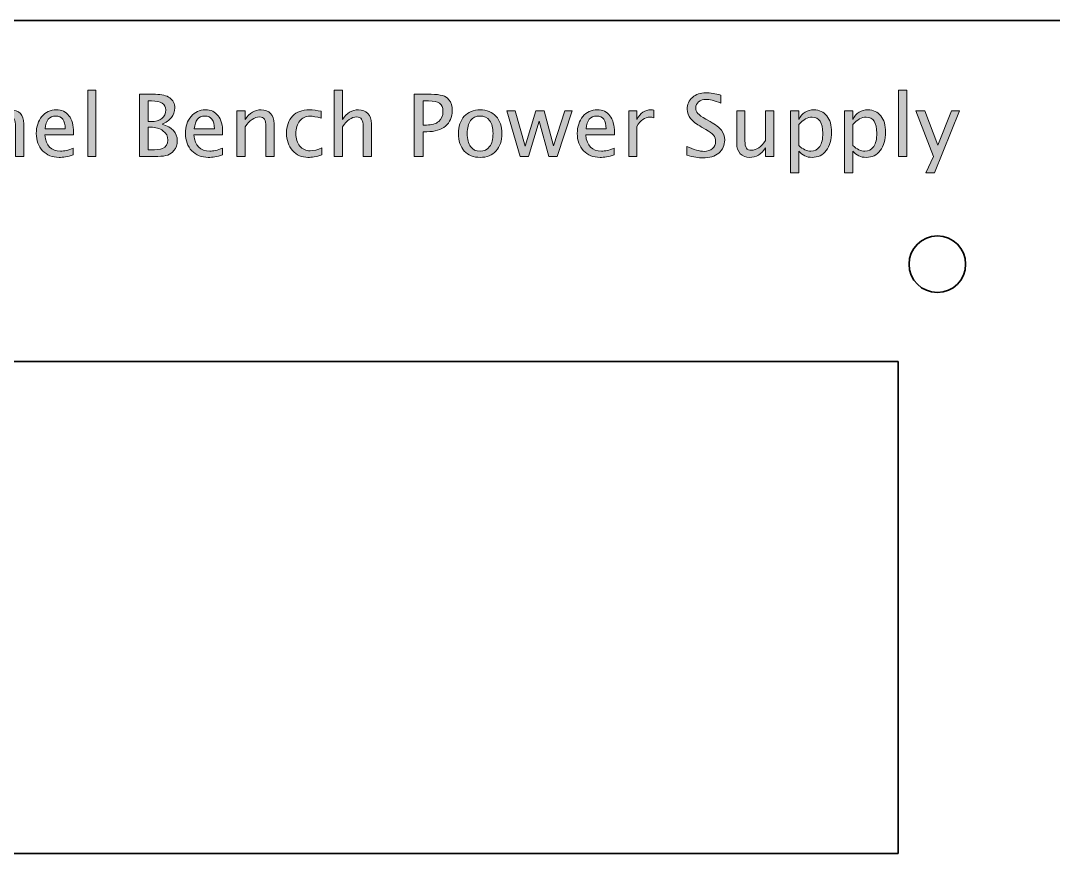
# Model space of a CAD drawing. Header units: inches. Extents: x 4 to 816, y 71 to 806.
# Drawn here: x 222.05 to 270.88, y 675.42 to 715.16 of the extents above; entities that cross this region are included whole.
import ezdxf

# ---------------------------------------------------------------- set-up
doc = ezdxf.new("R2010")
doc.units = ezdxf.units.IN
doc.header["$MEASUREMENT"] = 0
doc.layers.add('Layer 1', color=7, linetype='Continuous')

# ---------------------------------------------------------------- blocks, each defined once
blk = doc.blocks.new('block 4')
at = {"layer": 'Layer 1', "color": 240, "lineweight": 35, "true_color": 0xed1c24}
blk.add_lwpolyline([(263.538, 675.801), (195.185, 675.801), (195.185, 699.048), (263.538, 699.048), (263.538, 675.801)], dxfattribs=at)
blk = doc.blocks.new('block 7')
at = {"layer": 'Layer 1', "color": 240, "lineweight": 35, "true_color": 0xed1c24}
blk.add_open_spline([(266.73, 703.649), (266.73, 702.911), (266.131, 702.312), (265.393, 702.312), (264.654, 702.312), (264.055, 702.911), (264.055, 703.649), (264.055, 704.388), (264.654, 704.987), (265.393, 704.987), (266.131, 704.987), (266.73, 704.388), (266.73, 703.649)], degree=3, knots=[0, 0, 0, 0, 1, 1, 1, 2, 2, 2, 3, 3, 3, 4, 4, 4, 4], dxfattribs=at)
blk = doc.blocks.new('block 9')
at = {"layer": 'Layer 1', "color": 240, "lineweight": 35, "true_color": 0xed1c24}
blk.add_lwpolyline([(23.165, 715.165), (406.63, 715.165), (406.63, 588.621), (23.165, 588.621)], dxfattribs=at)
blk = doc.blocks.new('block 303')
at = {"layer": 'Layer 1', "true_color": 0x231f20}
h = blk.add_hatch(color=250, dxfattribs=at)
h.dxf.hatch_style = 2
h.paths.add_polyline_path([(225.222, 708.749), (225.222, 711.878), (225.613, 711.878), (225.613, 708.749)])
h = blk.add_hatch(color=250, dxfattribs=at)
h.dxf.hatch_style = 2
edge = h.paths.add_edge_path()
edge.add_spline(control_points=[(227.668, 708.749), (227.668, 708.749), (227.668, 711.682), (227.668, 711.682), (227.668, 711.682), (228.429, 711.682), (228.429, 711.682), (228.722, 711.682), (228.947, 711.627), (229.104, 711.516), (229.26, 711.405), (229.338, 711.245), (229.338, 711.036), (229.338, 710.867), (229.286, 710.716), (229.182, 710.584), (229.077, 710.452), (228.929, 710.35), (228.736, 710.277), (229.215, 710.13), (229.455, 709.866), (229.455, 709.482), (229.455, 709.311), (229.402, 709.158), (229.297, 709.025), (229.216, 708.923), (229.119, 708.852), (229.005, 708.811), (228.892, 708.77), (228.734, 708.749), (228.532, 708.749), (228.532, 708.749), (227.668, 708.749), (227.668, 708.749)], knot_values=[0, 0, 0, 0, 1, 1, 1, 2, 2, 2, 3, 3, 3, 4, 4, 4, 5, 5, 5, 6, 6, 6, 7, 7, 7, 8, 8, 8, 9, 9, 9, 10, 10, 10, 11, 11, 11, 11], degree=3, periodic=1)
edge = h.paths.add_edge_path()
edge.add_spline(control_points=[(228.08, 710.394), (228.08, 710.394), (228.213, 710.394), (228.213, 710.394), (228.436, 710.394), (228.608, 710.442), (228.73, 710.537), (228.851, 710.632), (228.912, 710.767), (228.912, 710.943), (228.912, 711.228), (228.689, 711.371), (228.242, 711.371), (228.242, 711.371), (228.08, 711.371), (228.08, 711.371), (228.08, 711.371), (228.08, 710.394), (228.08, 710.394)], knot_values=[0, 0, 0, 0, 1, 1, 1, 2, 2, 2, 3, 3, 3, 4, 4, 4, 5, 5, 5, 6, 6, 6, 6], degree=3, periodic=1)
edge = h.paths.add_edge_path()
edge.add_spline(control_points=[(228.08, 709.06), (228.08, 709.06), (228.165, 709.06), (228.165, 709.06), (228.47, 709.06), (228.667, 709.08), (228.756, 709.118), (228.928, 709.191), (229.013, 709.325), (229.013, 709.522), (229.013, 709.696), (228.936, 709.841), (228.78, 709.957), (228.624, 710.073), (228.43, 710.13), (228.197, 710.13), (228.197, 710.13), (228.08, 710.13), (228.08, 710.13), (228.08, 710.13), (228.08, 709.06), (228.08, 709.06)], knot_values=[0, 0, 0, 0, 1, 1, 1, 2, 2, 2, 3, 3, 3, 4, 4, 4, 5, 5, 5, 6, 6, 6, 7, 7, 7, 7], degree=3, periodic=1)
h = blk.add_hatch(color=250, dxfattribs=at)
h.dxf.hatch_style = 2
edge = h.paths.add_edge_path()
edge.add_spline(control_points=[(236.872, 708.749), (236.872, 708.749), (236.872, 711.878), (236.872, 711.878), (236.872, 711.878), (237.263, 711.878), (237.263, 711.878), (237.263, 711.878), (237.263, 710.497), (237.263, 710.497), (237.469, 710.798), (237.721, 710.949), (238.02, 710.949), (238.207, 710.949), (238.356, 710.89), (238.467, 710.772), (238.577, 710.653), (238.632, 710.495), (238.632, 710.295), (238.632, 710.295), (238.632, 708.749), (238.632, 708.749), (238.632, 708.749), (238.242, 708.749), (238.242, 708.749), (238.242, 708.749), (238.242, 710.168), (238.242, 710.168), (238.242, 710.328), (238.218, 710.442), (238.171, 710.51), (238.124, 710.578), (238.047, 710.612), (237.938, 710.612), (237.699, 710.612), (237.474, 710.455), (237.263, 710.143), (237.263, 710.143), (237.263, 708.749), (237.263, 708.749), (237.263, 708.749), (236.872, 708.749), (236.872, 708.749)], knot_values=[0, 0, 0, 0, 1, 1, 1, 2, 2, 2, 3, 3, 3, 4, 4, 4, 5, 5, 5, 6, 6, 6, 7, 7, 7, 8, 8, 8, 9, 9, 9, 10, 10, 10, 11, 11, 11, 12, 12, 12, 13, 13, 13, 14, 14, 14, 14], degree=3, periodic=1)
h = blk.add_hatch(color=250, dxfattribs=at)
h.dxf.hatch_style = 2
edge = h.paths.add_edge_path()
edge.add_spline(control_points=[(240.663, 708.749), (240.663, 708.749), (240.663, 711.682), (240.663, 711.682), (240.663, 711.682), (241.462, 711.682), (241.462, 711.682), (241.692, 711.682), (241.869, 711.663), (241.994, 711.626), (242.119, 711.588), (242.221, 711.522), (242.3, 711.427), (242.404, 711.301), (242.457, 711.13), (242.457, 710.913), (242.457, 710.601), (242.351, 710.357), (242.14, 710.18), (241.928, 710.003), (241.635, 709.914), (241.26, 709.914), (241.26, 709.914), (241.075, 709.914), (241.075, 709.914), (241.075, 709.914), (241.075, 708.749), (241.075, 708.749), (241.075, 708.749), (240.663, 708.749), (240.663, 708.749)], knot_values=[0, 0, 0, 0, 1, 1, 1, 2, 2, 2, 3, 3, 3, 4, 4, 4, 5, 5, 5, 6, 6, 6, 7, 7, 7, 8, 8, 8, 9, 9, 9, 10, 10, 10, 10], degree=3, periodic=1)
edge = h.paths.add_edge_path()
edge.add_spline(control_points=[(241.075, 710.23), (241.075, 710.23), (241.244, 710.23), (241.244, 710.23), (241.491, 710.23), (241.682, 710.287), (241.817, 710.4), (241.951, 710.514), (242.019, 710.675), (242.019, 710.884), (242.019, 711.058), (241.965, 711.183), (241.859, 711.258), (241.753, 711.333), (241.577, 711.371), (241.331, 711.371), (241.331, 711.371), (241.075, 711.371), (241.075, 711.371), (241.075, 711.371), (241.075, 710.23), (241.075, 710.23)], knot_values=[0, 0, 0, 0, 1, 1, 1, 2, 2, 2, 3, 3, 3, 4, 4, 4, 5, 5, 5, 6, 6, 6, 7, 7, 7, 7], degree=3, periodic=1)
h = blk.add_hatch(color=250, dxfattribs=at)
h.dxf.hatch_style = 2
edge = h.paths.add_edge_path()
edge.add_spline(control_points=[(253.551, 708.805), (253.551, 708.805), (253.551, 709.217), (253.551, 709.217), (253.882, 709.064), (254.154, 708.987), (254.368, 708.987), (254.53, 708.987), (254.661, 709.03), (254.761, 709.117), (254.861, 709.203), (254.911, 709.316), (254.911, 709.455), (254.911, 709.57), (254.878, 709.667), (254.813, 709.748), (254.747, 709.829), (254.627, 709.919), (254.451, 710.017), (254.451, 710.017), (254.249, 710.135), (254.249, 710.135), (253.999, 710.277), (253.823, 710.412), (253.721, 710.538), (253.619, 710.664), (253.567, 710.81), (253.567, 710.977), (253.567, 711.204), (253.649, 711.39), (253.813, 711.536), (253.977, 711.682), (254.186, 711.756), (254.439, 711.756), (254.665, 711.756), (254.904, 711.718), (255.155, 711.643), (255.155, 711.643), (255.155, 711.262), (255.155, 711.262), (254.845, 711.383), (254.615, 711.444), (254.463, 711.444), (254.319, 711.444), (254.2, 711.406), (254.106, 711.329), (254.013, 711.253), (253.966, 711.156), (253.966, 711.04), (253.966, 710.942), (254, 710.856), (254.069, 710.781), (254.137, 710.705), (254.263, 710.615), (254.445, 710.511), (254.445, 710.511), (254.655, 710.392), (254.655, 710.392), (254.909, 710.248), (255.086, 710.112), (255.186, 709.984), (255.287, 709.856), (255.337, 709.702), (255.337, 709.522), (255.337, 709.267), (255.243, 709.062), (255.056, 708.908), (254.868, 708.753), (254.619, 708.676), (254.309, 708.676), (254.11, 708.676), (253.858, 708.719), (253.551, 708.805)], knot_values=[0, 0, 0, 0, 1, 1, 1, 2, 2, 2, 3, 3, 3, 4, 4, 4, 5, 5, 5, 6, 6, 6, 7, 7, 7, 8, 8, 8, 9, 9, 9, 10, 10, 10, 11, 11, 11, 12, 12, 12, 13, 13, 13, 14, 14, 14, 15, 15, 15, 16, 16, 16, 17, 17, 17, 18, 18, 18, 19, 19, 19, 20, 20, 20, 21, 21, 21, 22, 22, 22, 23, 23, 23, 24, 24, 24, 24], degree=3, periodic=1)
h = blk.add_hatch(color=250, dxfattribs=at)
h.dxf.hatch_style = 2
h.paths.add_polyline_path([(263.557, 708.749), (263.557, 711.878), (263.947, 711.878), (263.947, 708.749)])
h = blk.add_hatch(color=250, dxfattribs=at)
h.dxf.hatch_style = 2
edge = h.paths.add_edge_path()
edge.add_spline(control_points=[(220.443, 708.749), (220.443, 708.749), (220.443, 710.901), (220.443, 710.901), (220.443, 710.901), (220.833, 710.901), (220.833, 710.901), (220.833, 710.901), (220.833, 710.497), (220.833, 710.497), (221.039, 710.798), (221.292, 710.949), (221.59, 710.949), (221.778, 710.949), (221.927, 710.89), (222.037, 710.772), (222.147, 710.653), (222.202, 710.495), (222.202, 710.295), (222.202, 710.295), (222.202, 708.749), (222.202, 708.749), (222.202, 708.749), (221.812, 708.749), (221.812, 708.749), (221.812, 708.749), (221.812, 710.168), (221.812, 710.168), (221.812, 710.328), (221.789, 710.442), (221.742, 710.51), (221.695, 710.578), (221.617, 710.612), (221.509, 710.612), (221.27, 710.612), (221.045, 710.455), (220.833, 710.143), (220.833, 710.143), (220.833, 708.749), (220.833, 708.749), (220.833, 708.749), (220.443, 708.749), (220.443, 708.749)], knot_values=[0, 0, 0, 0, 1, 1, 1, 2, 2, 2, 3, 3, 3, 4, 4, 4, 5, 5, 5, 6, 6, 6, 7, 7, 7, 8, 8, 8, 9, 9, 9, 10, 10, 10, 11, 11, 11, 12, 12, 12, 13, 13, 13, 14, 14, 14, 14], degree=3, periodic=1)
h = blk.add_hatch(color=250, dxfattribs=at)
h.dxf.hatch_style = 2
edge = h.paths.add_edge_path()
edge.add_spline(control_points=[(224.539, 708.819), (224.277, 708.739), (224.053, 708.7), (223.867, 708.7), (223.549, 708.7), (223.29, 708.805), (223.09, 709.016), (222.891, 709.226), (222.791, 709.499), (222.791, 709.834), (222.791, 710.16), (222.879, 710.427), (223.056, 710.636), (223.232, 710.845), (223.458, 710.949), (223.732, 710.949), (223.993, 710.949), (224.194, 710.856), (224.336, 710.671), (224.478, 710.485), (224.549, 710.222), (224.549, 709.881), (224.549, 709.881), (224.547, 709.762), (224.547, 709.762), (224.547, 709.762), (223.189, 709.762), (223.189, 709.762), (223.246, 709.252), (223.496, 708.997), (223.94, 708.997), (224.103, 708.997), (224.302, 709.041), (224.539, 709.13), (224.539, 709.13), (224.539, 708.819), (224.539, 708.819)], knot_values=[0, 0, 0, 0, 1, 1, 1, 2, 2, 2, 3, 3, 3, 4, 4, 4, 5, 5, 5, 6, 6, 6, 7, 7, 7, 8, 8, 8, 9, 9, 9, 10, 10, 10, 11, 11, 11, 12, 12, 12, 12], degree=3, periodic=1)
edge = h.paths.add_edge_path()
edge.add_spline(control_points=[(223.207, 710.055), (223.207, 710.055), (224.156, 710.055), (224.156, 710.055), (224.156, 710.455), (224.007, 710.656), (223.708, 710.656), (223.409, 710.656), (223.241, 710.455), (223.207, 710.055)], knot_values=[0, 0, 0, 0, 1, 1, 1, 2, 2, 2, 3, 3, 3, 3], degree=3, periodic=1)
h = blk.add_hatch(color=250, dxfattribs=at)
h.dxf.hatch_style = 2
edge = h.paths.add_edge_path()
edge.add_spline(control_points=[(231.591, 708.819), (231.33, 708.739), (231.106, 708.7), (230.92, 708.7), (230.601, 708.7), (230.342, 708.805), (230.143, 709.016), (229.943, 709.226), (229.844, 709.499), (229.844, 709.834), (229.844, 710.16), (229.932, 710.427), (230.108, 710.636), (230.284, 710.845), (230.51, 710.949), (230.785, 710.949), (231.045, 710.949), (231.246, 710.856), (231.388, 710.671), (231.53, 710.485), (231.601, 710.222), (231.601, 709.881), (231.601, 709.881), (231.599, 709.762), (231.599, 709.762), (231.599, 709.762), (230.242, 709.762), (230.242, 709.762), (230.299, 709.252), (230.549, 708.997), (230.993, 708.997), (231.155, 708.997), (231.355, 709.041), (231.591, 709.13), (231.591, 709.13), (231.591, 708.819), (231.591, 708.819)], knot_values=[0, 0, 0, 0, 1, 1, 1, 2, 2, 2, 3, 3, 3, 4, 4, 4, 5, 5, 5, 6, 6, 6, 7, 7, 7, 8, 8, 8, 9, 9, 9, 10, 10, 10, 11, 11, 11, 12, 12, 12, 12], degree=3, periodic=1)
edge = h.paths.add_edge_path()
edge.add_spline(control_points=[(230.26, 710.055), (230.26, 710.055), (231.209, 710.055), (231.209, 710.055), (231.209, 710.455), (231.059, 710.656), (230.761, 710.656), (230.461, 710.656), (230.294, 710.455), (230.26, 710.055)], knot_values=[0, 0, 0, 0, 1, 1, 1, 2, 2, 2, 3, 3, 3, 3], degree=3, periodic=1)
h = blk.add_hatch(color=250, dxfattribs=at)
h.dxf.hatch_style = 2
edge = h.paths.add_edge_path()
edge.add_spline(control_points=[(232.275, 708.749), (232.275, 708.749), (232.275, 710.901), (232.275, 710.901), (232.275, 710.901), (232.665, 710.901), (232.665, 710.901), (232.665, 710.901), (232.665, 710.497), (232.665, 710.497), (232.871, 710.798), (233.124, 710.949), (233.422, 710.949), (233.61, 710.949), (233.759, 710.89), (233.869, 710.772), (233.979, 710.653), (234.035, 710.495), (234.035, 710.295), (234.035, 710.295), (234.035, 708.749), (234.035, 708.749), (234.035, 708.749), (233.644, 708.749), (233.644, 708.749), (233.644, 708.749), (233.644, 710.168), (233.644, 710.168), (233.644, 710.328), (233.621, 710.442), (233.574, 710.51), (233.527, 710.578), (233.449, 710.612), (233.341, 710.612), (233.102, 710.612), (232.877, 710.455), (232.665, 710.143), (232.665, 710.143), (232.665, 708.749), (232.665, 708.749), (232.665, 708.749), (232.275, 708.749), (232.275, 708.749)], knot_values=[0, 0, 0, 0, 1, 1, 1, 2, 2, 2, 3, 3, 3, 4, 4, 4, 5, 5, 5, 6, 6, 6, 7, 7, 7, 8, 8, 8, 9, 9, 9, 10, 10, 10, 11, 11, 11, 12, 12, 12, 13, 13, 13, 14, 14, 14, 14], degree=3, periodic=1)
h = blk.add_hatch(color=250, dxfattribs=at)
h.dxf.hatch_style = 2
edge = h.paths.add_edge_path()
edge.add_spline(control_points=[(236.288, 708.815), (236.035, 708.738), (235.817, 708.7), (235.634, 708.7), (235.343, 708.7), (235.102, 708.808), (234.911, 709.023), (234.719, 709.238), (234.623, 709.51), (234.623, 709.837), (234.623, 710.187), (234.718, 710.46), (234.908, 710.656), (235.097, 710.851), (235.362, 710.949), (235.701, 710.949), (235.869, 710.949), (236.057, 710.926), (236.264, 710.879), (236.264, 710.879), (236.264, 710.552), (236.264, 710.552), (236.044, 710.617), (235.864, 710.65), (235.726, 710.65), (235.525, 710.65), (235.365, 710.575), (235.245, 710.425), (235.125, 710.275), (235.065, 710.075), (235.065, 709.825), (235.065, 709.584), (235.127, 709.388), (235.251, 709.239), (235.375, 709.089), (235.537, 709.015), (235.738, 709.015), (235.916, 709.015), (236.099, 709.06), (236.288, 709.152), (236.288, 709.152), (236.288, 708.815), (236.288, 708.815)], knot_values=[0, 0, 0, 0, 1, 1, 1, 2, 2, 2, 3, 3, 3, 4, 4, 4, 5, 5, 5, 6, 6, 6, 7, 7, 7, 8, 8, 8, 9, 9, 9, 10, 10, 10, 11, 11, 11, 12, 12, 12, 13, 13, 13, 14, 14, 14, 14], degree=3, periodic=1)
h = blk.add_hatch(color=250, dxfattribs=at)
h.dxf.hatch_style = 2
edge = h.paths.add_edge_path()
edge.add_spline(control_points=[(243.774, 708.7), (243.459, 708.7), (243.209, 708.801), (243.024, 709.003), (242.84, 709.205), (242.748, 709.479), (242.748, 709.825), (242.748, 710.171), (242.84, 710.445), (243.024, 710.647), (243.209, 710.848), (243.459, 710.949), (243.774, 710.949), (244.09, 710.949), (244.34, 710.848), (244.524, 710.647), (244.709, 710.445), (244.801, 710.171), (244.801, 709.825), (244.801, 709.479), (244.709, 709.205), (244.524, 709.003), (244.34, 708.801), (244.09, 708.7), (243.774, 708.7)], knot_values=[0, 0, 0, 0, 1, 1, 1, 2, 2, 2, 3, 3, 3, 4, 4, 4, 5, 5, 5, 6, 6, 6, 7, 7, 7, 8, 8, 8, 8], degree=3, periodic=1)
edge = h.paths.add_edge_path()
edge.add_spline(control_points=[(243.773, 708.993), (243.967, 708.993), (244.118, 709.066), (244.224, 709.211), (244.331, 709.356), (244.385, 709.561), (244.385, 709.825), (244.385, 710.089), (244.331, 710.294), (244.224, 710.439), (244.118, 710.583), (243.967, 710.656), (243.773, 710.656), (243.579, 710.656), (243.429, 710.583), (243.323, 710.439), (243.217, 710.294), (243.164, 710.089), (243.164, 709.825), (243.164, 709.561), (243.217, 709.356), (243.323, 709.211), (243.429, 709.066), (243.579, 708.993), (243.773, 708.993)], knot_values=[0, 0, 0, 0, 1, 1, 1, 2, 2, 2, 3, 3, 3, 4, 4, 4, 5, 5, 5, 6, 6, 6, 7, 7, 7, 8, 8, 8, 8], degree=3, periodic=1)
h = blk.add_hatch(color=250, dxfattribs=at)
h.dxf.hatch_style = 2
edge = h.paths.add_edge_path()
edge.add_spline(control_points=[(250.115, 708.819), (249.854, 708.739), (249.63, 708.7), (249.444, 708.7), (249.125, 708.7), (248.866, 708.805), (248.667, 709.016), (248.467, 709.226), (248.368, 709.499), (248.368, 709.834), (248.368, 710.16), (248.456, 710.427), (248.632, 710.636), (248.809, 710.845), (249.034, 710.949), (249.309, 710.949), (249.569, 710.949), (249.77, 710.856), (249.912, 710.671), (250.054, 710.485), (250.125, 710.222), (250.125, 709.881), (250.125, 709.881), (250.123, 709.762), (250.123, 709.762), (250.123, 709.762), (248.766, 709.762), (248.766, 709.762), (248.823, 709.252), (249.073, 708.997), (249.517, 708.997), (249.68, 708.997), (249.879, 709.041), (250.115, 709.13), (250.115, 709.13), (250.115, 708.819), (250.115, 708.819)], knot_values=[0, 0, 0, 0, 1, 1, 1, 2, 2, 2, 3, 3, 3, 4, 4, 4, 5, 5, 5, 6, 6, 6, 7, 7, 7, 8, 8, 8, 9, 9, 9, 10, 10, 10, 11, 11, 11, 12, 12, 12, 12], degree=3, periodic=1)
edge = h.paths.add_edge_path()
edge.add_spline(control_points=[(248.784, 710.055), (248.784, 710.055), (249.733, 710.055), (249.733, 710.055), (249.733, 710.455), (249.584, 710.656), (249.285, 710.656), (248.985, 710.656), (248.818, 710.455), (248.784, 710.055)], knot_values=[0, 0, 0, 0, 1, 1, 1, 2, 2, 2, 3, 3, 3, 3], degree=3, periodic=1)
h = blk.add_hatch(color=250, dxfattribs=at)
h.dxf.hatch_style = 2
edge = h.paths.add_edge_path()
edge.add_spline(control_points=[(250.799, 708.749), (250.799, 708.749), (250.799, 710.901), (250.799, 710.901), (250.799, 710.901), (251.189, 710.901), (251.189, 710.901), (251.189, 710.901), (251.189, 710.497), (251.189, 710.497), (251.344, 710.798), (251.569, 710.949), (251.863, 710.949), (251.903, 710.949), (251.944, 710.946), (251.988, 710.939), (251.988, 710.939), (251.988, 710.572), (251.988, 710.572), (251.921, 710.595), (251.861, 710.606), (251.81, 710.606), (251.563, 710.606), (251.356, 710.459), (251.189, 710.167), (251.189, 710.167), (251.189, 708.749), (251.189, 708.749), (251.189, 708.749), (250.799, 708.749), (250.799, 708.749)], knot_values=[0, 0, 0, 0, 1, 1, 1, 2, 2, 2, 3, 3, 3, 4, 4, 4, 5, 5, 5, 6, 6, 6, 7, 7, 7, 8, 8, 8, 9, 9, 9, 10, 10, 10, 10], degree=3, periodic=1)
h = blk.add_hatch(color=250, dxfattribs=at)
h.dxf.hatch_style = 2
edge = h.paths.add_edge_path()
edge.add_spline(control_points=[(258.448, 707.967), (258.448, 707.967), (258.448, 710.901), (258.448, 710.901), (258.448, 710.901), (258.839, 710.901), (258.839, 710.901), (258.839, 710.901), (258.839, 710.497), (258.839, 710.497), (258.998, 710.798), (259.238, 710.949), (259.558, 710.949), (259.817, 710.949), (260.021, 710.854), (260.169, 710.665), (260.318, 710.477), (260.392, 710.218), (260.392, 709.891), (260.392, 709.534), (260.308, 709.246), (260.14, 709.028), (259.971, 708.809), (259.749, 708.7), (259.475, 708.7), (259.22, 708.7), (259.008, 708.798), (258.839, 708.993), (258.839, 708.993), (258.839, 707.967), (258.839, 707.967), (258.839, 707.967), (258.448, 707.967), (258.448, 707.967)], knot_values=[0, 0, 0, 0, 1, 1, 1, 2, 2, 2, 3, 3, 3, 4, 4, 4, 5, 5, 5, 6, 6, 6, 7, 7, 7, 8, 8, 8, 9, 9, 9, 10, 10, 10, 11, 11, 11, 11], degree=3, periodic=1)
edge = h.paths.add_edge_path()
edge.add_spline(control_points=[(258.839, 709.262), (259.039, 709.083), (259.231, 708.993), (259.413, 708.993), (259.593, 708.993), (259.732, 709.068), (259.829, 709.218), (259.927, 709.367), (259.976, 709.578), (259.976, 709.85), (259.976, 710.354), (259.81, 710.606), (259.477, 710.606), (259.259, 710.606), (259.046, 710.488), (258.839, 710.252), (258.839, 710.252), (258.839, 709.262), (258.839, 709.262)], knot_values=[0, 0, 0, 0, 1, 1, 1, 2, 2, 2, 3, 3, 3, 4, 4, 4, 5, 5, 5, 6, 6, 6, 6], degree=3, periodic=1)
h = blk.add_hatch(color=250, dxfattribs=at)
h.dxf.hatch_style = 2
edge = h.paths.add_edge_path()
edge.add_spline(control_points=[(261.002, 707.967), (261.002, 707.967), (261.002, 710.901), (261.002, 710.901), (261.002, 710.901), (261.393, 710.901), (261.393, 710.901), (261.393, 710.901), (261.393, 710.497), (261.393, 710.497), (261.553, 710.798), (261.792, 710.949), (262.112, 710.949), (262.371, 710.949), (262.575, 710.854), (262.723, 710.665), (262.872, 710.477), (262.946, 710.218), (262.946, 709.891), (262.946, 709.534), (262.862, 709.246), (262.694, 709.028), (262.525, 708.809), (262.304, 708.7), (262.029, 708.7), (261.774, 708.7), (261.562, 708.798), (261.393, 708.993), (261.393, 708.993), (261.393, 707.967), (261.393, 707.967), (261.393, 707.967), (261.002, 707.967), (261.002, 707.967)], knot_values=[0, 0, 0, 0, 1, 1, 1, 2, 2, 2, 3, 3, 3, 4, 4, 4, 5, 5, 5, 6, 6, 6, 7, 7, 7, 8, 8, 8, 9, 9, 9, 10, 10, 10, 11, 11, 11, 11], degree=3, periodic=1)
edge = h.paths.add_edge_path()
edge.add_spline(control_points=[(261.393, 709.262), (261.594, 709.083), (261.785, 708.993), (261.967, 708.993), (262.147, 708.993), (262.286, 709.068), (262.384, 709.218), (262.481, 709.367), (262.53, 709.578), (262.53, 709.85), (262.53, 710.354), (262.364, 710.606), (262.031, 710.606), (261.813, 710.606), (261.6, 710.488), (261.393, 710.252), (261.393, 710.252), (261.393, 709.262), (261.393, 709.262)], knot_values=[0, 0, 0, 0, 1, 1, 1, 2, 2, 2, 3, 3, 3, 4, 4, 4, 5, 5, 5, 6, 6, 6, 6], degree=3, periodic=1)
h = blk.add_hatch(color=250, dxfattribs=at)
h.dxf.hatch_style = 2
h.paths.add_polyline_path([(245.661, 708.749), (245.044, 710.901), (245.426, 710.901), (245.897, 709.234), (246.408, 710.901), (246.799, 710.901), (247.245, 709.24), (247.784, 710.901), (248.12, 710.901), (247.418, 708.749), (247.028, 708.749), (246.57, 710.416), (246.055, 708.749)])
h = blk.add_hatch(color=250, dxfattribs=at)
h.dxf.hatch_style = 2
edge = h.paths.add_edge_path()
edge.add_spline(control_points=[(257.275, 708.749), (257.275, 708.749), (257.275, 709.153), (257.275, 709.153), (257.068, 708.851), (256.816, 708.7), (256.52, 708.7), (256.332, 708.7), (256.183, 708.759), (256.072, 708.877), (255.961, 708.995), (255.906, 709.155), (255.906, 709.356), (255.906, 709.356), (255.906, 710.901), (255.906, 710.901), (255.906, 710.901), (256.296, 710.901), (256.296, 710.901), (256.296, 710.901), (256.296, 709.482), (256.296, 709.482), (256.296, 709.321), (256.32, 709.207), (256.366, 709.139), (256.413, 709.071), (256.491, 709.037), (256.601, 709.037), (256.839, 709.037), (257.064, 709.193), (257.275, 709.506), (257.275, 709.506), (257.275, 710.901), (257.275, 710.901), (257.275, 710.901), (257.665, 710.901), (257.665, 710.901), (257.665, 710.901), (257.665, 708.749), (257.665, 708.749), (257.665, 708.749), (257.275, 708.749), (257.275, 708.749)], knot_values=[0, 0, 0, 0, 1, 1, 1, 2, 2, 2, 3, 3, 3, 4, 4, 4, 5, 5, 5, 6, 6, 6, 7, 7, 7, 8, 8, 8, 9, 9, 9, 10, 10, 10, 11, 11, 11, 12, 12, 12, 13, 13, 13, 14, 14, 14, 14], degree=3, periodic=1)
h = blk.add_hatch(color=250, dxfattribs=at)
h.dxf.hatch_style = 2
h.paths.add_polyline_path([(264.853, 707.967), (265.203, 708.75), (264.371, 710.901), (264.794, 710.901), (265.41, 709.282), (266.067, 710.901), (266.436, 710.901), (265.261, 707.967)])
at = {"layer": 'Layer 1', "lineweight": 0}
for points in [[(225.222, 708.749), (225.222, 711.878), (225.613, 711.878), (225.613, 708.749), (225.222, 708.749)], [(263.557, 708.749), (263.557, 711.878), (263.947, 711.878), (263.947, 708.749), (263.557, 708.749)], [(245.661, 708.749), (245.044, 710.901), (245.426, 710.901), (245.897, 709.234), (246.408, 710.901), (246.799, 710.901), (247.245, 709.24), (247.784, 710.901), (248.12, 710.901), (247.418, 708.749), (247.028, 708.749), (246.57, 710.416), (246.055, 708.749), (245.661, 708.749)], [(264.853, 707.967), (265.203, 708.75), (264.371, 710.901), (264.794, 710.901), (265.41, 709.282), (266.067, 710.901), (266.436, 710.901), (265.261, 707.967), (264.853, 707.967)]]:
    blk.add_lwpolyline(points, dxfattribs=at)
for points, knots in [([(227.668, 708.749), (227.668, 708.749), (227.668, 711.682), (227.668, 711.682), (227.668, 711.682), (228.429, 711.682), (228.429, 711.682), (228.722, 711.682), (228.947, 711.627), (229.104, 711.516), (229.26, 711.405), (229.338, 711.245), (229.338, 711.036), (229.338, 710.867), (229.286, 710.716), (229.182, 710.584), (229.077, 710.452), (228.929, 710.35), (228.736, 710.277), (229.215, 710.13), (229.455, 709.866), (229.455, 709.482), (229.455, 709.311), (229.402, 709.158), (229.297, 709.025), (229.216, 708.923), (229.119, 708.852), (229.005, 708.811), (228.892, 708.77), (228.734, 708.749), (228.532, 708.749), (228.532, 708.749), (227.668, 708.749), (227.668, 708.749)], [0, 0, 0, 0, 1, 1, 1, 2, 2, 2, 3, 3, 3, 4, 4, 4, 5, 5, 5, 6, 6, 6, 7, 7, 7, 8, 8, 8, 9, 9, 9, 10, 10, 10, 11, 11, 11, 11]), ([(236.872, 708.749), (236.872, 708.749), (236.872, 711.878), (236.872, 711.878), (236.872, 711.878), (237.263, 711.878), (237.263, 711.878), (237.263, 711.878), (237.263, 710.497), (237.263, 710.497), (237.469, 710.798), (237.721, 710.949), (238.02, 710.949), (238.207, 710.949), (238.356, 710.89), (238.467, 710.772), (238.577, 710.653), (238.632, 710.495), (238.632, 710.295), (238.632, 710.295), (238.632, 708.749), (238.632, 708.749), (238.632, 708.749), (238.242, 708.749), (238.242, 708.749), (238.242, 708.749), (238.242, 710.168), (238.242, 710.168), (238.242, 710.328), (238.218, 710.442), (238.171, 710.51), (238.124, 710.578), (238.047, 710.612), (237.938, 710.612), (237.699, 710.612), (237.474, 710.455), (237.263, 710.143), (237.263, 710.143), (237.263, 708.749), (237.263, 708.749), (237.263, 708.749), (236.872, 708.749), (236.872, 708.749)], [0, 0, 0, 0, 1, 1, 1, 2, 2, 2, 3, 3, 3, 4, 4, 4, 5, 5, 5, 6, 6, 6, 7, 7, 7, 8, 8, 8, 9, 9, 9, 10, 10, 10, 11, 11, 11, 12, 12, 12, 13, 13, 13, 14, 14, 14, 14]), ([(240.663, 708.749), (240.663, 708.749), (240.663, 711.682), (240.663, 711.682), (240.663, 711.682), (241.462, 711.682), (241.462, 711.682), (241.692, 711.682), (241.869, 711.663), (241.994, 711.626), (242.119, 711.588), (242.221, 711.522), (242.3, 711.427), (242.404, 711.301), (242.457, 711.13), (242.457, 710.913), (242.457, 710.601), (242.351, 710.357), (242.14, 710.18), (241.928, 710.003), (241.635, 709.914), (241.26, 709.914), (241.26, 709.914), (241.075, 709.914), (241.075, 709.914), (241.075, 709.914), (241.075, 708.749), (241.075, 708.749), (241.075, 708.749), (240.663, 708.749), (240.663, 708.749)], [0, 0, 0, 0, 1, 1, 1, 2, 2, 2, 3, 3, 3, 4, 4, 4, 5, 5, 5, 6, 6, 6, 7, 7, 7, 8, 8, 8, 9, 9, 9, 10, 10, 10, 10]), ([(253.551, 708.805), (253.551, 708.805), (253.551, 709.217), (253.551, 709.217), (253.882, 709.064), (254.154, 708.987), (254.368, 708.987), (254.53, 708.987), (254.661, 709.03), (254.761, 709.117), (254.861, 709.203), (254.911, 709.316), (254.911, 709.455), (254.911, 709.57), (254.878, 709.667), (254.813, 709.748), (254.747, 709.829), (254.627, 709.919), (254.451, 710.017), (254.451, 710.017), (254.249, 710.135), (254.249, 710.135), (253.999, 710.277), (253.823, 710.412), (253.721, 710.538), (253.619, 710.664), (253.567, 710.81), (253.567, 710.977), (253.567, 711.204), (253.649, 711.39), (253.813, 711.536), (253.977, 711.682), (254.186, 711.756), (254.439, 711.756), (254.665, 711.756), (254.904, 711.718), (255.155, 711.643), (255.155, 711.643), (255.155, 711.262), (255.155, 711.262), (254.845, 711.383), (254.615, 711.444), (254.463, 711.444), (254.319, 711.444), (254.2, 711.406), (254.106, 711.329), (254.013, 711.253), (253.966, 711.156), (253.966, 711.04), (253.966, 710.942), (254, 710.856), (254.069, 710.781), (254.137, 710.705), (254.263, 710.615), (254.445, 710.511), (254.445, 710.511), (254.655, 710.392), (254.655, 710.392), (254.909, 710.248), (255.086, 710.112), (255.186, 709.984), (255.287, 709.856), (255.337, 709.702), (255.337, 709.522), (255.337, 709.267), (255.243, 709.062), (255.056, 708.908), (254.868, 708.753), (254.619, 708.676), (254.309, 708.676), (254.11, 708.676), (253.858, 708.719), (253.551, 708.805)], [0, 0, 0, 0, 1, 1, 1, 2, 2, 2, 3, 3, 3, 4, 4, 4, 5, 5, 5, 6, 6, 6, 7, 7, 7, 8, 8, 8, 9, 9, 9, 10, 10, 10, 11, 11, 11, 12, 12, 12, 13, 13, 13, 14, 14, 14, 15, 15, 15, 16, 16, 16, 17, 17, 17, 18, 18, 18, 19, 19, 19, 20, 20, 20, 21, 21, 21, 22, 22, 22, 23, 23, 23, 24, 24, 24, 24]), ([(220.443, 708.749), (220.443, 708.749), (220.443, 710.901), (220.443, 710.901), (220.443, 710.901), (220.833, 710.901), (220.833, 710.901), (220.833, 710.901), (220.833, 710.497), (220.833, 710.497), (221.039, 710.798), (221.292, 710.949), (221.59, 710.949), (221.778, 710.949), (221.927, 710.89), (222.037, 710.772), (222.147, 710.653), (222.202, 710.495), (222.202, 710.295), (222.202, 710.295), (222.202, 708.749), (222.202, 708.749), (222.202, 708.749), (221.812, 708.749), (221.812, 708.749), (221.812, 708.749), (221.812, 710.168), (221.812, 710.168), (221.812, 710.328), (221.789, 710.442), (221.742, 710.51), (221.695, 710.578), (221.617, 710.612), (221.509, 710.612), (221.27, 710.612), (221.045, 710.455), (220.833, 710.143), (220.833, 710.143), (220.833, 708.749), (220.833, 708.749), (220.833, 708.749), (220.443, 708.749), (220.443, 708.749)], [0, 0, 0, 0, 1, 1, 1, 2, 2, 2, 3, 3, 3, 4, 4, 4, 5, 5, 5, 6, 6, 6, 7, 7, 7, 8, 8, 8, 9, 9, 9, 10, 10, 10, 11, 11, 11, 12, 12, 12, 13, 13, 13, 14, 14, 14, 14]), ([(224.539, 708.819), (224.277, 708.739), (224.053, 708.7), (223.867, 708.7), (223.549, 708.7), (223.29, 708.805), (223.09, 709.016), (222.891, 709.226), (222.791, 709.499), (222.791, 709.834), (222.791, 710.16), (222.879, 710.427), (223.056, 710.636), (223.232, 710.845), (223.458, 710.949), (223.732, 710.949), (223.993, 710.949), (224.194, 710.856), (224.336, 710.671), (224.478, 710.485), (224.549, 710.222), (224.549, 709.881), (224.549, 709.881), (224.547, 709.762), (224.547, 709.762), (224.547, 709.762), (223.189, 709.762), (223.189, 709.762), (223.246, 709.252), (223.496, 708.997), (223.94, 708.997), (224.103, 708.997), (224.302, 709.041), (224.539, 709.13), (224.539, 709.13), (224.539, 708.819), (224.539, 708.819)], [0, 0, 0, 0, 1, 1, 1, 2, 2, 2, 3, 3, 3, 4, 4, 4, 5, 5, 5, 6, 6, 6, 7, 7, 7, 8, 8, 8, 9, 9, 9, 10, 10, 10, 11, 11, 11, 12, 12, 12, 12]), ([(228.08, 710.394), (228.08, 710.394), (228.213, 710.394), (228.213, 710.394), (228.436, 710.394), (228.608, 710.442), (228.73, 710.537), (228.851, 710.632), (228.912, 710.767), (228.912, 710.943), (228.912, 711.228), (228.689, 711.371), (228.242, 711.371), (228.242, 711.371), (228.08, 711.371), (228.08, 711.371), (228.08, 711.371), (228.08, 710.394), (228.08, 710.394)], [0, 0, 0, 0, 1, 1, 1, 2, 2, 2, 3, 3, 3, 4, 4, 4, 5, 5, 5, 6, 6, 6, 6]), ([(231.591, 708.819), (231.33, 708.739), (231.106, 708.7), (230.92, 708.7), (230.601, 708.7), (230.342, 708.805), (230.143, 709.016), (229.943, 709.226), (229.844, 709.499), (229.844, 709.834), (229.844, 710.16), (229.932, 710.427), (230.108, 710.636), (230.284, 710.845), (230.51, 710.949), (230.785, 710.949), (231.045, 710.949), (231.246, 710.856), (231.388, 710.671), (231.53, 710.485), (231.601, 710.222), (231.601, 709.881), (231.601, 709.881), (231.599, 709.762), (231.599, 709.762), (231.599, 709.762), (230.242, 709.762), (230.242, 709.762), (230.299, 709.252), (230.549, 708.997), (230.993, 708.997), (231.155, 708.997), (231.355, 709.041), (231.591, 709.13), (231.591, 709.13), (231.591, 708.819), (231.591, 708.819)], [0, 0, 0, 0, 1, 1, 1, 2, 2, 2, 3, 3, 3, 4, 4, 4, 5, 5, 5, 6, 6, 6, 7, 7, 7, 8, 8, 8, 9, 9, 9, 10, 10, 10, 11, 11, 11, 12, 12, 12, 12]), ([(232.275, 708.749), (232.275, 708.749), (232.275, 710.901), (232.275, 710.901), (232.275, 710.901), (232.665, 710.901), (232.665, 710.901), (232.665, 710.901), (232.665, 710.497), (232.665, 710.497), (232.871, 710.798), (233.124, 710.949), (233.422, 710.949), (233.61, 710.949), (233.759, 710.89), (233.869, 710.772), (233.979, 710.653), (234.035, 710.495), (234.035, 710.295), (234.035, 710.295), (234.035, 708.749), (234.035, 708.749), (234.035, 708.749), (233.644, 708.749), (233.644, 708.749), (233.644, 708.749), (233.644, 710.168), (233.644, 710.168), (233.644, 710.328), (233.621, 710.442), (233.574, 710.51), (233.527, 710.578), (233.449, 710.612), (233.341, 710.612), (233.102, 710.612), (232.877, 710.455), (232.665, 710.143), (232.665, 710.143), (232.665, 708.749), (232.665, 708.749), (232.665, 708.749), (232.275, 708.749), (232.275, 708.749)], [0, 0, 0, 0, 1, 1, 1, 2, 2, 2, 3, 3, 3, 4, 4, 4, 5, 5, 5, 6, 6, 6, 7, 7, 7, 8, 8, 8, 9, 9, 9, 10, 10, 10, 11, 11, 11, 12, 12, 12, 13, 13, 13, 14, 14, 14, 14]), ([(236.288, 708.815), (236.035, 708.738), (235.817, 708.7), (235.634, 708.7), (235.343, 708.7), (235.102, 708.808), (234.911, 709.023), (234.719, 709.238), (234.623, 709.51), (234.623, 709.837), (234.623, 710.187), (234.718, 710.46), (234.908, 710.656), (235.097, 710.851), (235.362, 710.949), (235.701, 710.949), (235.869, 710.949), (236.057, 710.926), (236.264, 710.879), (236.264, 710.879), (236.264, 710.552), (236.264, 710.552), (236.044, 710.617), (235.864, 710.65), (235.726, 710.65), (235.525, 710.65), (235.365, 710.575), (235.245, 710.425), (235.125, 710.275), (235.065, 710.075), (235.065, 709.825), (235.065, 709.584), (235.127, 709.388), (235.251, 709.239), (235.375, 709.089), (235.537, 709.015), (235.738, 709.015), (235.916, 709.015), (236.099, 709.06), (236.288, 709.152), (236.288, 709.152), (236.288, 708.815), (236.288, 708.815)], [0, 0, 0, 0, 1, 1, 1, 2, 2, 2, 3, 3, 3, 4, 4, 4, 5, 5, 5, 6, 6, 6, 7, 7, 7, 8, 8, 8, 9, 9, 9, 10, 10, 10, 11, 11, 11, 12, 12, 12, 13, 13, 13, 14, 14, 14, 14]), ([(241.075, 710.23), (241.075, 710.23), (241.244, 710.23), (241.244, 710.23), (241.491, 710.23), (241.682, 710.287), (241.817, 710.4), (241.951, 710.514), (242.019, 710.675), (242.019, 710.884), (242.019, 711.058), (241.965, 711.183), (241.859, 711.258), (241.753, 711.333), (241.577, 711.371), (241.331, 711.371), (241.331, 711.371), (241.075, 711.371), (241.075, 711.371), (241.075, 711.371), (241.075, 710.23), (241.075, 710.23)], [0, 0, 0, 0, 1, 1, 1, 2, 2, 2, 3, 3, 3, 4, 4, 4, 5, 5, 5, 6, 6, 6, 7, 7, 7, 7]), ([(243.774, 708.7), (243.459, 708.7), (243.209, 708.801), (243.024, 709.003), (242.84, 709.205), (242.748, 709.479), (242.748, 709.825), (242.748, 710.171), (242.84, 710.445), (243.024, 710.647), (243.209, 710.848), (243.459, 710.949), (243.774, 710.949), (244.09, 710.949), (244.34, 710.848), (244.524, 710.647), (244.709, 710.445), (244.801, 710.171), (244.801, 709.825), (244.801, 709.479), (244.709, 709.205), (244.524, 709.003), (244.34, 708.801), (244.09, 708.7), (243.774, 708.7)], [0, 0, 0, 0, 1, 1, 1, 2, 2, 2, 3, 3, 3, 4, 4, 4, 5, 5, 5, 6, 6, 6, 7, 7, 7, 8, 8, 8, 8]), ([(250.115, 708.819), (249.854, 708.739), (249.63, 708.7), (249.444, 708.7), (249.125, 708.7), (248.866, 708.805), (248.667, 709.016), (248.467, 709.226), (248.368, 709.499), (248.368, 709.834), (248.368, 710.16), (248.456, 710.427), (248.632, 710.636), (248.809, 710.845), (249.034, 710.949), (249.309, 710.949), (249.569, 710.949), (249.77, 710.856), (249.912, 710.671), (250.054, 710.485), (250.125, 710.222), (250.125, 709.881), (250.125, 709.881), (250.123, 709.762), (250.123, 709.762), (250.123, 709.762), (248.766, 709.762), (248.766, 709.762), (248.823, 709.252), (249.073, 708.997), (249.517, 708.997), (249.68, 708.997), (249.879, 709.041), (250.115, 709.13), (250.115, 709.13), (250.115, 708.819), (250.115, 708.819)], [0, 0, 0, 0, 1, 1, 1, 2, 2, 2, 3, 3, 3, 4, 4, 4, 5, 5, 5, 6, 6, 6, 7, 7, 7, 8, 8, 8, 9, 9, 9, 10, 10, 10, 11, 11, 11, 12, 12, 12, 12]), ([(250.799, 708.749), (250.799, 708.749), (250.799, 710.901), (250.799, 710.901), (250.799, 710.901), (251.189, 710.901), (251.189, 710.901), (251.189, 710.901), (251.189, 710.497), (251.189, 710.497), (251.344, 710.798), (251.569, 710.949), (251.863, 710.949), (251.903, 710.949), (251.944, 710.946), (251.988, 710.939), (251.988, 710.939), (251.988, 710.572), (251.988, 710.572), (251.921, 710.595), (251.861, 710.606), (251.81, 710.606), (251.563, 710.606), (251.356, 710.459), (251.189, 710.167), (251.189, 710.167), (251.189, 708.749), (251.189, 708.749), (251.189, 708.749), (250.799, 708.749), (250.799, 708.749)], [0, 0, 0, 0, 1, 1, 1, 2, 2, 2, 3, 3, 3, 4, 4, 4, 5, 5, 5, 6, 6, 6, 7, 7, 7, 8, 8, 8, 9, 9, 9, 10, 10, 10, 10]), ([(258.448, 707.967), (258.448, 707.967), (258.448, 710.901), (258.448, 710.901), (258.448, 710.901), (258.839, 710.901), (258.839, 710.901), (258.839, 710.901), (258.839, 710.497), (258.839, 710.497), (258.998, 710.798), (259.238, 710.949), (259.558, 710.949), (259.817, 710.949), (260.021, 710.854), (260.169, 710.665), (260.318, 710.477), (260.392, 710.218), (260.392, 709.891), (260.392, 709.534), (260.308, 709.246), (260.14, 709.028), (259.971, 708.809), (259.749, 708.7), (259.475, 708.7), (259.22, 708.7), (259.008, 708.798), (258.839, 708.993), (258.839, 708.993), (258.839, 707.967), (258.839, 707.967), (258.839, 707.967), (258.448, 707.967), (258.448, 707.967)], [0, 0, 0, 0, 1, 1, 1, 2, 2, 2, 3, 3, 3, 4, 4, 4, 5, 5, 5, 6, 6, 6, 7, 7, 7, 8, 8, 8, 9, 9, 9, 10, 10, 10, 11, 11, 11, 11]), ([(261.002, 707.967), (261.002, 707.967), (261.002, 710.901), (261.002, 710.901), (261.002, 710.901), (261.393, 710.901), (261.393, 710.901), (261.393, 710.901), (261.393, 710.497), (261.393, 710.497), (261.553, 710.798), (261.792, 710.949), (262.112, 710.949), (262.371, 710.949), (262.575, 710.854), (262.723, 710.665), (262.872, 710.477), (262.946, 710.218), (262.946, 709.891), (262.946, 709.534), (262.862, 709.246), (262.694, 709.028), (262.525, 708.809), (262.304, 708.7), (262.029, 708.7), (261.774, 708.7), (261.562, 708.798), (261.393, 708.993), (261.393, 708.993), (261.393, 707.967), (261.393, 707.967), (261.393, 707.967), (261.002, 707.967), (261.002, 707.967)], [0, 0, 0, 0, 1, 1, 1, 2, 2, 2, 3, 3, 3, 4, 4, 4, 5, 5, 5, 6, 6, 6, 7, 7, 7, 8, 8, 8, 9, 9, 9, 10, 10, 10, 11, 11, 11, 11]), ([(223.207, 710.055), (223.207, 710.055), (224.156, 710.055), (224.156, 710.055), (224.156, 710.455), (224.007, 710.656), (223.708, 710.656), (223.409, 710.656), (223.241, 710.455), (223.207, 710.055)], [0, 0, 0, 0, 1, 1, 1, 2, 2, 2, 3, 3, 3, 3]), ([(230.26, 710.055), (230.26, 710.055), (231.209, 710.055), (231.209, 710.055), (231.209, 710.455), (231.059, 710.656), (230.761, 710.656), (230.461, 710.656), (230.294, 710.455), (230.26, 710.055)], [0, 0, 0, 0, 1, 1, 1, 2, 2, 2, 3, 3, 3, 3]), ([(243.773, 708.993), (243.967, 708.993), (244.118, 709.066), (244.224, 709.211), (244.331, 709.356), (244.385, 709.561), (244.385, 709.825), (244.385, 710.089), (244.331, 710.294), (244.224, 710.439), (244.118, 710.583), (243.967, 710.656), (243.773, 710.656), (243.579, 710.656), (243.429, 710.583), (243.323, 710.439), (243.217, 710.294), (243.164, 710.089), (243.164, 709.825), (243.164, 709.561), (243.217, 709.356), (243.323, 709.211), (243.429, 709.066), (243.579, 708.993), (243.773, 708.993)], [0, 0, 0, 0, 1, 1, 1, 2, 2, 2, 3, 3, 3, 4, 4, 4, 5, 5, 5, 6, 6, 6, 7, 7, 7, 8, 8, 8, 8]), ([(248.784, 710.055), (248.784, 710.055), (249.733, 710.055), (249.733, 710.055), (249.733, 710.455), (249.584, 710.656), (249.285, 710.656), (248.985, 710.656), (248.818, 710.455), (248.784, 710.055)], [0, 0, 0, 0, 1, 1, 1, 2, 2, 2, 3, 3, 3, 3]), ([(257.275, 708.749), (257.275, 708.749), (257.275, 709.153), (257.275, 709.153), (257.068, 708.851), (256.816, 708.7), (256.52, 708.7), (256.332, 708.7), (256.183, 708.759), (256.072, 708.877), (255.961, 708.995), (255.906, 709.155), (255.906, 709.356), (255.906, 709.356), (255.906, 710.901), (255.906, 710.901), (255.906, 710.901), (256.296, 710.901), (256.296, 710.901), (256.296, 710.901), (256.296, 709.482), (256.296, 709.482), (256.296, 709.321), (256.32, 709.207), (256.366, 709.139), (256.413, 709.071), (256.491, 709.037), (256.601, 709.037), (256.839, 709.037), (257.064, 709.193), (257.275, 709.506), (257.275, 709.506), (257.275, 710.901), (257.275, 710.901), (257.275, 710.901), (257.665, 710.901), (257.665, 710.901), (257.665, 710.901), (257.665, 708.749), (257.665, 708.749), (257.665, 708.749), (257.275, 708.749), (257.275, 708.749)], [0, 0, 0, 0, 1, 1, 1, 2, 2, 2, 3, 3, 3, 4, 4, 4, 5, 5, 5, 6, 6, 6, 7, 7, 7, 8, 8, 8, 9, 9, 9, 10, 10, 10, 11, 11, 11, 12, 12, 12, 13, 13, 13, 14, 14, 14, 14]), ([(258.839, 709.262), (259.039, 709.083), (259.231, 708.993), (259.413, 708.993), (259.593, 708.993), (259.732, 709.068), (259.829, 709.218), (259.927, 709.367), (259.976, 709.578), (259.976, 709.85), (259.976, 710.354), (259.81, 710.606), (259.477, 710.606), (259.259, 710.606), (259.046, 710.488), (258.839, 710.252), (258.839, 710.252), (258.839, 709.262), (258.839, 709.262)], [0, 0, 0, 0, 1, 1, 1, 2, 2, 2, 3, 3, 3, 4, 4, 4, 5, 5, 5, 6, 6, 6, 6]), ([(261.393, 709.262), (261.594, 709.083), (261.785, 708.993), (261.967, 708.993), (262.147, 708.993), (262.286, 709.068), (262.384, 709.218), (262.481, 709.367), (262.53, 709.578), (262.53, 709.85), (262.53, 710.354), (262.364, 710.606), (262.031, 710.606), (261.813, 710.606), (261.6, 710.488), (261.393, 710.252), (261.393, 710.252), (261.393, 709.262), (261.393, 709.262)], [0, 0, 0, 0, 1, 1, 1, 2, 2, 2, 3, 3, 3, 4, 4, 4, 5, 5, 5, 6, 6, 6, 6]), ([(228.08, 709.06), (228.08, 709.06), (228.165, 709.06), (228.165, 709.06), (228.47, 709.06), (228.667, 709.08), (228.756, 709.118), (228.928, 709.191), (229.013, 709.325), (229.013, 709.522), (229.013, 709.696), (228.936, 709.841), (228.78, 709.957), (228.624, 710.073), (228.43, 710.13), (228.197, 710.13), (228.197, 710.13), (228.08, 710.13), (228.08, 710.13), (228.08, 710.13), (228.08, 709.06), (228.08, 709.06)], [0, 0, 0, 0, 1, 1, 1, 2, 2, 2, 3, 3, 3, 4, 4, 4, 5, 5, 5, 6, 6, 6, 7, 7, 7, 7])]:
    blk.add_open_spline(points, degree=3, knots=knots, dxfattribs=at)
blk = doc.blocks.new('block 302')
at = {"layer": 'Layer 1'}
blk.add_blockref('block 303', (0, 0), dxfattribs=at)

msp = doc.modelspace()

# ---------------------------------------------------------------- block references
at = {"layer": 'Layer 1'}
for name in ['block 9', 'block 302', 'block 7', 'block 4']:
    msp.add_blockref(name, (0, 0), dxfattribs=at)

doc.saveas('drawing.dxf')
